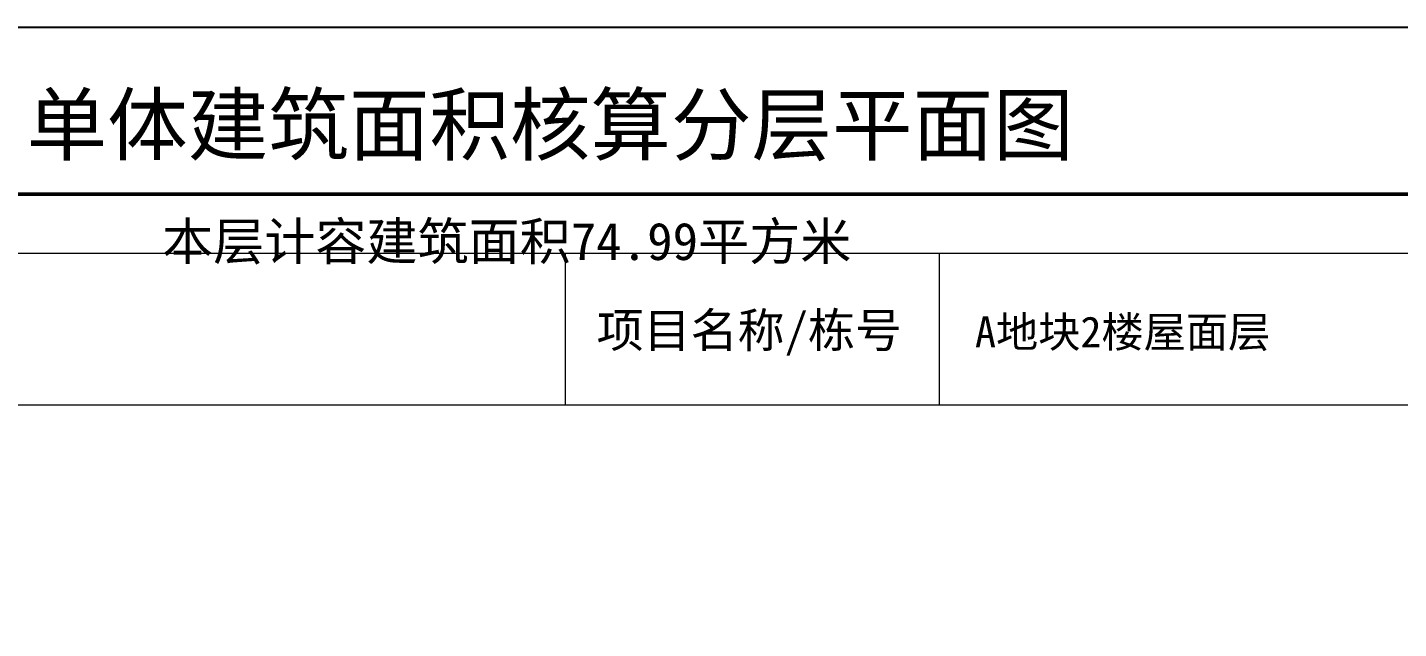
# Model space of a CAD drawing. Extents: x 512858 to 514372, y -232486 to -231710.
# Drawn here: x 513789.96 to 513813.2, y -231895.69 to -231885.5 of the extents above; entities that cross this region are included whole.
import ezdxf
from ezdxf.enums import TextEntityAlignment as Align

# ---------------------------------------------------------------- set-up
doc = ezdxf.new("R2010")
doc.units = 0
doc.header["$LTSCALE"] = 1000
doc.layers.add('$计容结果', color=7, linetype='Continuous')
doc.layers.add('图廓', color=252, linetype='Continuous', lineweight=9)
doc.layers.add('打印图框', color=252, linetype='Continuous', plot=False)
doc.styles.add('dw', font='simhei.ttf')
doc.styles.add('STYLE1', font='stylu.ttf')

msp = doc.modelspace()

# ---------------------------------------------------------------- linework, layer by layer
at = {"layer": '图廓', "color": 0}
msp.add_line((513771.675, -231891.899), (513828.363, -231891.899), dxfattribs=at)
at = {"layer": '图廓', "color": 0, "const_width": 0.0667}
msp.add_lwpolyline([(513770.675, -231888.33), (513829.363, -231888.33), (513829.363, -231931.179), (513770.675, -231931.179)], close=True, dxfattribs=at)
at = {"layer": '图廓', "color": 0}
msp.add_lwpolyline([(513771.675, -231889.33), (513828.363, -231889.33), (513828.363, -231930.179), (513771.675, -231930.179)], close=True, dxfattribs=at)
for points in [[(513799.082, -231891.899), (513799.082, -231889.33)], [(513805.42, -231891.899), (513805.42, -231889.33)]]:
    msp.add_lwpolyline(points, dxfattribs=at)
at = {"layer": '打印图框', "color": 6, "ltscale": 0.5}
msp.add_lwpolyline([(513768.277, -231933.09), (513831.73, -231933.09), (513831.73, -231885.505), (513768.277, -231885.505)], close=True, dxfattribs=at)

# ---------------------------------------------------------------- texts
at = {"layer": '$计容结果', "style": 'dw'}
msp.add_text('本层计容建筑面积74.99平方米', height=0.63453, dxfattribs=at).set_placement((513792.245, -231889.446))
at = {"layer": '图廓', "color": 0, "style": 'STYLE1'}
msp.add_text('单体建筑面积核算分层平面图', height=1.00037, dxfattribs=at).set_placement((513798.821, -231887.952), align=Align.BOTTOM_CENTER)
at = {"layer": '图廓', "color": 0, "style": 'dw'}
for s, height, p in [('项目名称/栋号', 0.5835, (513799.609, -231890.926)), ('A地块2楼屋面层', 0.5242, (513806.018, -231890.926))]:
    msp.add_text(s, height=height, dxfattribs=at).set_placement(p)

doc.saveas('drawing.dxf')
